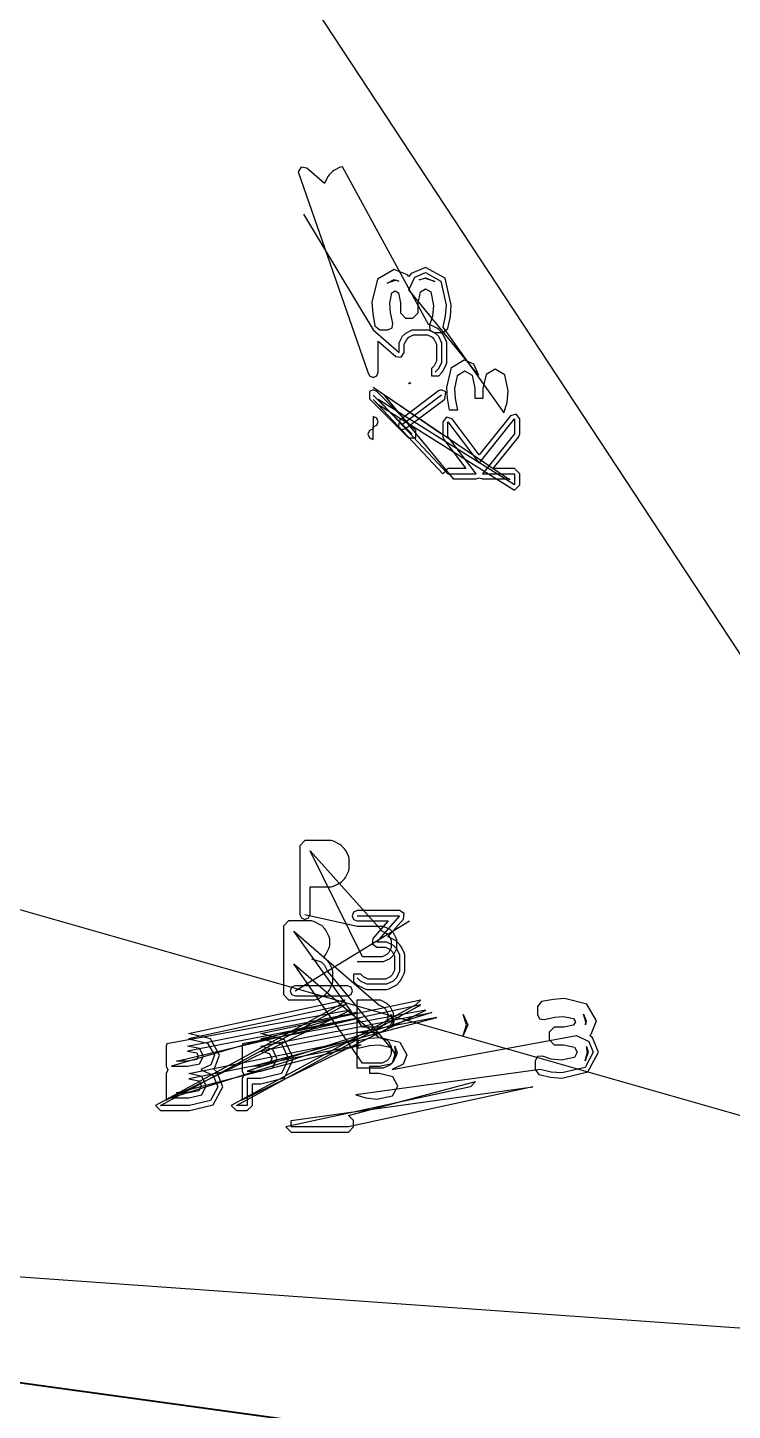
# Model space of a CAD drawing. Extents: x 0 to 334, y -361 to 120.
# Drawn here: x 87.79 to 98.07, y 1.67 to 21.83 of the extents above; entities that cross this region are included whole.
import ezdxf

# ---------------------------------------------------------------- set-up
doc = ezdxf.new("R2010")
doc.units = 0

msp = doc.modelspace()

# ---------------------------------------------------------------- linework, layer by layer
at = {"layer": 'Layer 1'}
for p, q in [((90.61, 24.1992), (300.55, -294.763)), ((91.780862, 19.79684), (91.736849, 19.728552)), ((91.861237, 19.784995), (91.780862, 19.79684)), ((92.120529, 19.558114), (91.861237, 19.784995)), ((92.349737, 19.795634), (92.254499, 19.748015)), ((92.383278, 19.803552), (92.349737, 19.795634)), ((93.638724, 17.500676), (92.383278, 19.803552)), ((91.736849, 19.728552), (92.7542, 16.8067)), ((92.12572, 19.571617), (92.120529, 19.558114)), ((92.173339, 19.666855), (92.12572, 19.571617)), ((92.187388, 19.686347), (92.173339, 19.666855)), ((92.235007, 19.733966), (92.187388, 19.686347)), ((92.254499, 19.748015), (92.235007, 19.733966)), ((91.811849, 19.109504), (92.8292, 17.4257)), ((92.892217, 18.163029), (92.812414, 17.827801)), ((93.139367, 18.306957), (92.892217, 18.163029)), ((93.034216, 18.105247), (93.139387, 18.156986)), ((93.329875, 18.226602), (93.139367, 18.306957)), ((93.139387, 18.156986), (93.206604, 18.136323)), ((93.330179, 18.226287), (93.329875, 18.226602)), ((93.349031, 18.204686), (93.330179, 18.226287)), ((93.382923, 18.245892), (93.349031, 18.204686)), ((93.352929, 18.01043), (93.436913, 18.193842)), ((93.594445, 18.335361), (93.382923, 18.245892)), ((93.436913, 18.193842), (93.594465, 18.26039)), ((93.501683, 18.152255), (93.594465, 18.18539)), ((93.594465, 18.172267), (93.501683, 18.152255)), ((93.501683, 18.152255), (93.501683, 18.152255)), ((93.880311, 18.177371), (93.594445, 18.335361)), ((93.594465, 18.26039), (93.817121, 18.137033)), ((93.594465, 18.18539), (93.728758, 18.130583)), ((93.728758, 18.130583), (93.594465, 18.172267)), ((93.880311, 18.17737), (93.880311, 18.177371)), ((93.970877, 17.786412), (93.880311, 18.17737)), ((93.153059, 18.143863), (93.034216, 18.105247)), ((93.034216, 18.105247), (93.034216, 18.105247)), ((93.073123, 17.813173), (93.102401, 17.963021)), ((93.102401, 17.963021), (93.102892, 17.963832)), ((93.102892, 17.963832), (93.153071, 17.993814)), ((93.206604, 18.136323), (93.153059, 18.143863)), ((93.153071, 17.993814), (93.200843, 17.965938)), ((93.200843, 17.965938), (93.228461, 17.819665)), ((94.369828, 16.764281), (93.352929, 18.01043)), ((93.4865, 17.8132), (93.523097, 17.98072)), ((93.523097, 17.98072), (93.523546, 17.981416)), ((93.523546, 17.981416), (93.594443, 18.022245)), ((93.594443, 18.022245), (93.672105, 17.977424)), ((93.672105, 17.977424), (93.672278, 17.977138)), ((93.672278, 17.977138), (93.710198, 17.781549)), ((93.817121, 18.137033), (93.895897, 17.786441)), ((92.812414, 17.827801), (92.812434, 17.82783)), ((92.812434, 17.82783), (92.823449, 17.664178)), ((93.08399, 17.679987), (93.073123, 17.813173)), ((93.228461, 17.819665), (93.2284, 17.672)), ((93.4865, 17.672), (93.4865, 17.8132)), ((93.710198, 17.781549), (93.695386, 17.626682)), ((93.895897, 17.786441), (93.883527, 17.628998)), ((93.957687, 17.617906), (93.970877, 17.786412)), ((92.823449, 17.664178), (92.823461, 17.664086)), ((92.823461, 17.664086), (92.855903, 17.482809)), ((93.08399, 17.679986), (93.08399, 17.679987)), ((93.118754, 17.518475), (93.08399, 17.679986)), ((93.2284, 17.672), (93.3034, 17.597)), ((93.3034, 17.597), (93.4115, 17.597)), ((93.4115, 17.597), (93.4865, 17.672)), ((93.695386, 17.626682), (93.652815, 17.494395)), ((93.883527, 17.628998), (93.84772, 17.462629)), ((93.919922, 17.442376), (93.957687, 17.617906)), ((92.8292, 17.4257), (93.210153, 17.092366)), ((92.855903, 17.482809), (92.929101, 17.424149)), ((92.929101, 17.424149), (93.0463, 17.4241)), ((93.0463, 17.4241), (93.105786, 17.453431)), ((93.105786, 17.453431), (93.118754, 17.518475)), ((93.257819, 17.330438), (93.305438, 17.378057)), ((93.305438, 17.378057), (93.400676, 17.425676)), ((93.349865, 17.316423), (93.418381, 17.350681)), ((93.400676, 17.425676), (93.6388, 17.4257)), ((93.418381, 17.350681), (93.6211, 17.3507)), ((93.6211, 17.3507), (93.689616, 17.316442)), ((93.672265, 17.492758), (93.638724, 17.500676)), ((93.6388, 17.4257), (93.734038, 17.378081)), ((93.652815, 17.494395), (93.657469, 17.422356)), ((93.657469, 17.422356), (93.720745, 17.387607)), ((93.767503, 17.445139), (93.672265, 17.492758)), ((93.720745, 17.387607), (93.8477, 17.3876)), ((93.734038, 17.378081), (93.781657, 17.330462)), ((93.786995, 17.43109), (93.767503, 17.445139)), ((93.834614, 17.383471), (93.786995, 17.43109)), ((93.848663, 17.363979), (93.834614, 17.383471)), ((93.8477, 17.3876), (93.919922, 17.442376)), ((93.84772, 17.462629), (94.7377, 16.2165)), ((93.896282, 17.268741), (93.848663, 17.363979)), ((92.9042, 16.8067), (92.9042, 17.2604)), ((92.9042, 17.2604), (93.160765, 17.035906)), ((93.210153, 17.092366), (93.2102, 17.2352)), ((93.2102, 17.2352), (93.257819, 17.330438)), ((93.285153, 17.092349), (93.2852, 17.2175)), ((93.2852, 17.2175), (93.319458, 17.286016)), ((93.319458, 17.286016), (93.349865, 17.316423)), ((93.689616, 17.316442), (93.720023, 17.286035)), ((93.720023, 17.286035), (93.754281, 17.217519)), ((93.754281, 17.217519), (93.7542, 16.9672)), ((93.781657, 17.330462), (93.829276, 17.235224)), ((93.829276, 17.235224), (93.8292, 16.9495)), ((93.9042, 17.2352), (93.896282, 17.268741)), ((93.9042, 16.949495), (93.9042, 17.2352)), ((93.160765, 17.035906), (93.24114, 17.024061)), ((93.24114, 17.024061), (93.285153, 17.092349)), ((93.7542, 16.9672), (93.719942, 16.898684)), ((93.8292, 16.9495), (93.781581, 16.854262)), ((93.896282, 16.915954), (93.9042, 16.949495)), ((93.972692, 16.877088), (94.156286, 16.985837)), ((94.156286, 16.985837), (94.293005, 16.928216)), ((92.7542, 16.8067), (92.776167, 16.753667)), ((92.776167, 16.753667), (92.8292, 16.7317)), ((92.8292, 16.7317), (92.882233, 16.753667)), ((92.882233, 16.753667), (92.9042, 16.8067)), ((93.719942, 16.898684), (93.680929, 16.859671)), ((93.680929, 16.859671), (93.680929, 16.753605)), ((93.680929, 16.753605), (93.786995, 16.753605)), ((93.781581, 16.854262), (93.733962, 16.806643)), ((93.786995, 16.753605), (93.834614, 16.801224)), ((93.834614, 16.801224), (93.848663, 16.820716)), ((93.848663, 16.820716), (93.896282, 16.915954)), ((93.904333, 16.581681), (93.972692, 16.877088)), ((94.055427, 16.756101), (94.015062, 16.567008)), ((94.17001, 16.822649), (94.055427, 16.756101)), ((94.281989, 16.758536), (94.17001, 16.822649)), ((94.3204, 16.5735), (94.281989, 16.758536)), ((94.293005, 16.928216), (94.369828, 16.764281)), ((94.477283, 16.775663), (94.428455, 16.567093)), ((94.611398, 16.851138), (94.477283, 16.775663)), ((94.753325, 16.769982), (94.611398, 16.851138)), ((94.802153, 16.535442), (94.753325, 16.769982)), ((92.828815, 16.548309), (92.776167, 16.526343)), ((92.882233, 16.526343), (92.828815, 16.548309)), ((92.828815, 16.548309), (92.828815, 16.548309)), ((93.8292, 15.901881), (92.8294, 16.5817)), ((93.350282, 16.651966), (93.377841, 16.654187)), ((93.362764, 16.635445), (93.350282, 16.651966)), ((93.377841, 16.654187), (93.362764, 16.635445)), ((93.829447, 16.54831), (93.7842, 16.53331)), ((93.8892, 16.51831), (93.829447, 16.54831)), ((93.829447, 16.54831), (93.829447, 16.54831)), ((93.91475, 16.427485), (93.904333, 16.581681)), ((94.015062, 16.567008), (94.026781, 16.422551)), ((94.3204, 16.4258), (94.3204, 16.5735)), ((94.428455, 16.567093), (94.4285, 16.4258)), ((92.776167, 16.526343), (92.776167, 16.420277)), ((92.776167, 16.420277), (93.347596, 15.848848)), ((92.8292, 16.47331), (93.400629, 15.901881)), ((92.830012, 16.40923), (92.905012, 16.33423)), ((93.847, 15.327), (92.830012, 16.40923)), ((93.453662, 15.954914), (92.882233, 16.526343)), ((92.905012, 16.40923), (93.922, 15.327)), ((94.894, 15.1631), (92.905012, 16.40923)), ((92.905012, 16.33423), (94.894, 15.0881)), ((92.980012, 16.48423), (93.997, 15.252)), ((94.819, 15.2381), (92.980012, 16.48423)), ((93.7842, 16.53331), (93.212772, 16.104738)), ((93.8292, 16.47331), (93.257772, 16.044738)), ((93.302772, 15.984738), (93.8742, 16.41331)), ((93.8742, 16.41331), (93.8892, 16.51831)), ((93.946, 16.253), (93.91475, 16.427485)), ((94.026781, 16.422551), (94.063239, 16.252935)), ((94.4285, 16.4258), (94.3204, 16.4258)), ((94.7377, 16.2165), (94.785877, 16.365827)), ((94.785877, 16.365827), (94.802153, 16.535442)), ((92.8294, 16.1602), (92.8292, 15.976881)), ((92.882433, 16.138233), (92.8294, 16.1602)), ((92.9044, 16.0852), (92.882433, 16.138233)), ((93.898203, 16.152897), (93.846995, 16.081788)), ((93.981894, 16.126922), (93.898203, 16.152897)), ((94.063239, 16.252935), (93.946, 16.253)), ((94.835585, 16.171839), (94.377084, 15.602445)), ((94.918934, 16.195518), (94.835585, 16.171839)), ((94.969, 16.1248), (94.918934, 16.195518)), ((92.776167, 15.954914), (92.7542, 15.901881)), ((92.8292, 15.976881), (92.776167, 15.954914)), ((92.8292, 15.826881), (92.8294, 16.0102)), ((92.8294, 16.0102), (92.882433, 16.032167)), ((92.882433, 16.032167), (92.9044, 16.0852)), ((93.212772, 16.104738), (93.197772, 15.999738)), ((93.197772, 15.999738), (93.247165, 15.970492)), ((93.247165, 15.970492), (93.302772, 15.984738)), ((93.453662, 15.848848), (93.453662, 15.954914)), ((93.846995, 16.081788), (93.847, 15.8707)), ((93.921993, 15.870744), (93.922, 16.0817)), ((93.922, 16.0817), (94.375125, 15.480335)), ((94.377084, 15.602445), (93.981894, 16.126922)), ((94.375125, 15.480335), (94.894005, 16.124712)), ((94.894005, 16.124712), (94.894, 15.9089)), ((94.96901, 15.908887), (94.969, 16.1248)), ((92.7542, 15.901881), (92.776167, 15.848848)), ((92.776167, 15.848848), (92.8292, 15.826881)), ((93.347596, 15.848848), (93.453662, 15.848848)), ((93.847, 15.8707), (93.862159, 15.825489)), ((93.862159, 15.825489), (94.182145, 15.401956)), ((94.3328, 15.327), (93.921993, 15.870744)), ((94.894, 15.9089), (94.425901, 15.327013)), ((94.5825, 15.402), (94.952448, 15.861876)), ((94.952448, 15.861876), (94.96901, 15.908887)), ((93.922, 15.402), (93.847, 15.327)), ((94.182145, 15.401956), (93.922, 15.402)), ((93.922, 15.327), (94.3328, 15.327)), ((94.425901, 15.327013), (94.894, 15.327)), ((94.894, 15.402), (94.5825, 15.402)), ((94.969, 15.327), (94.894, 15.402)), ((94.894, 15.327), (94.894, 15.1631)), ((94.969, 15.1631), (94.969, 15.327)), ((65.66, 15.2522), (112.73, 1.8192)), ((93.997, 15.252), (94.3328, 15.252)), ((94.3328, 15.252), (94.37935, 15.268204)), ((94.37935, 15.268204), (94.425899, 15.252)), ((94.425899, 15.252), (94.819, 15.252)), ((94.819, 15.252), (94.819, 15.2381)), ((94.894, 15.0881), (94.969, 15.1631)), ((91.83569, 9.97506), (91.76069, 9.90006)), ((91.76069, 9.90006), (91.7607, 9.37625)), ((92.216624, 9.975057), (91.83569, 9.97506)), ((92.250166, 9.967139), (92.216624, 9.975057)), ((92.345404, 9.919519), (92.250166, 9.967139)), ((92.364895, 9.90547), (92.345404, 9.919519)), ((92.412514, 9.857851), (92.364895, 9.90547)), ((91.91069, 9.82506), (92.9609, 8.65482)), ((92.6726, 8.28101), (91.91069, 9.82506)), ((92.426563, 9.838359), (92.412514, 9.857851)), ((92.474182, 9.743121), (92.426563, 9.838359)), ((92.4821, 9.70958), (92.474182, 9.743121)), ((92.482176, 9.566726), (92.4821, 9.70958)), ((92.426639, 9.437947), (92.474258, 9.533185)), ((92.474258, 9.533185), (92.482176, 9.566726)), ((91.7607, 9.37625), (91.7607, 8.90006)), ((91.9107, 8.90006), (91.9107, 9.30125)), ((91.9107, 9.30125), (92.2167, 9.30125)), ((92.2167, 9.30125), (92.250241, 9.309168)), ((92.250241, 9.309168), (92.345479, 9.356787)), ((92.345479, 9.356787), (92.364971, 9.370836)), ((92.364971, 9.370836), (92.41259, 9.418455)), ((92.41259, 9.418455), (92.426639, 9.437947)), ((91.7607, 8.90006), (91.782667, 8.847027)), ((91.83569, 8.90006), (92.5976, 8.72982)), ((91.888733, 8.847027), (91.9107, 8.90006)), ((92.544609, 8.9328), (92.522642, 8.879767)), ((92.522642, 8.879767), (92.544609, 8.826734)), ((92.597642, 8.954767), (92.544609, 8.9328)), ((93.2167, 8.954819), (92.597642, 8.954767)), ((92.597642, 8.879767), (93.2167, 8.87982)), ((93.2167, 8.87982), (92.883367, 8.498867)), ((93.284988, 8.910806), (93.2167, 8.954819)), ((93.273143, 8.830431), (93.284988, 8.910806)), ((91.5976, 8.80482), (91.5226, 8.72982)), ((91.5226, 8.72982), (91.5226, 8.25363)), ((91.930924, 8.804817), (91.5976, 8.80482)), ((91.692881, 7.784581), (93.3595, 8.80482)), ((91.782667, 8.847027), (91.8357, 8.82506)), ((91.8357, 8.82506), (91.888733, 8.847027)), ((91.964466, 8.796899), (91.930924, 8.804817)), ((92.059704, 8.749279), (91.964466, 8.796899)), ((92.079195, 8.73523), (92.059704, 8.749279)), ((92.126814, 8.687611), (92.079195, 8.73523)), ((92.140863, 8.668119), (92.126814, 8.687611)), ((92.544609, 8.826734), (92.597642, 8.804767)), ((92.5976, 8.72982), (92.9786, 8.72982)), ((92.597642, 8.804767), (93.0514, 8.80482)), ((93.0514, 8.80482), (92.826906, 8.548255)), ((92.9786, 8.72982), (93.073838, 8.6822)), ((93.046263, 8.571138), (93.273143, 8.830431)), ((93.073838, 8.6822), (93.121457, 8.634581)), ((91.6726, 8.65482), (92.9132, 7.57982)), ((92.6726, 7.25363), (91.6726, 8.65482)), ((92.188482, 8.572881), (92.140863, 8.668119)), ((92.1964, 8.53934), (92.188482, 8.572881)), ((92.196381, 8.444102), (92.1964, 8.53934)), ((92.826906, 8.548255), (92.815061, 8.46788)), ((92.883367, 8.498867), (93.0262, 8.49886)), ((92.9609, 8.65482), (93.029416, 8.620561)), ((93.0262, 8.49886), (93.121438, 8.451241)), ((93.029416, 8.620561), (93.059823, 8.590154)), ((93.059765, 8.565948), (93.046263, 8.571138)), ((93.155003, 8.518329), (93.059765, 8.565948)), ((93.059823, 8.590154), (93.094081, 8.521638)), ((93.094081, 8.521638), (93.094, 8.41419)), ((93.121457, 8.634581), (93.169076, 8.539343)), ((93.174495, 8.50428), (93.155003, 8.518329)), ((93.169076, 8.539343), (93.169, 8.39648)), ((93.222114, 8.456661), (93.174495, 8.50428)), ((92.105106, 8.274142), (92.126795, 8.295831)), ((92.126795, 8.25904), (92.105106, 8.274142)), ((92.126795, 8.295831), (92.140844, 8.315323)), ((92.140844, 8.315323), (92.188463, 8.410561)), ((92.188463, 8.410561), (92.196381, 8.444102)), ((92.960819, 8.281009), (92.6726, 8.28101)), ((92.815061, 8.46788), (92.883349, 8.423867)), ((92.883349, 8.423867), (93.0085, 8.42386)), ((93.029335, 8.315267), (92.960819, 8.281009)), ((93.0085, 8.42386), (93.077016, 8.389602)), ((93.059742, 8.345674), (93.029335, 8.315267)), ((93.094, 8.41419), (93.059742, 8.345674)), ((93.121381, 8.301242), (93.073762, 8.253623)), ((93.077016, 8.389602), (93.107423, 8.359195)), ((93.107423, 8.359195), (93.141681, 8.290679)), ((93.169, 8.39648), (93.121381, 8.301242)), ((93.121438, 8.451241), (93.169057, 8.403622)), ((93.141681, 8.290679), (93.1417, 8.088)), ((93.169057, 8.403622), (93.216676, 8.308384)), ((93.216676, 8.308384), (93.2167, 8.07029)), ((93.236163, 8.437169), (93.222114, 8.456661)), ((93.283782, 8.341931), (93.236163, 8.437169)), ((93.2917, 8.30839), (93.283782, 8.341931)), ((93.291676, 8.070296), (93.2917, 8.30839)), ((91.5226, 8.25363), (91.5226, 7.72982)), ((91.6726, 8.178629), (92.9188, 7.10363)), ((92.6726, 6.72982), (91.6726, 8.178629)), ((91.930933, 8.253629), (92.07379, 8.20601)), ((92.07379, 8.20601), (92.121409, 8.158391)), ((92.121409, 8.158391), (92.169028, 8.063153)), ((92.174414, 8.211421), (92.126795, 8.25904)), ((92.188463, 8.191929), (92.174414, 8.211421)), ((92.236082, 8.096691), (92.188463, 8.191929)), ((92.244, 8.06315), (92.236082, 8.096691)), ((92.978524, 8.206004), (92.5976, 8.20601)), ((93.073762, 8.253623), (92.978524, 8.206004)), ((93.1417, 8.088), (93.107442, 8.019484)), ((93.2167, 8.07029), (93.169081, 7.975052)), ((93.283758, 8.036755), (93.291676, 8.070296)), ((92.169028, 8.063153), (93.169, 6.84529)), ((92.188539, 7.791517), (92.236158, 7.886755)), ((92.236158, 7.886755), (92.244076, 7.920296)), ((92.244076, 7.920296), (92.244, 8.06315)), ((92.650671, 8.028091), (92.544605, 8.028091)), ((92.544605, 8.028091), (92.544605, 7.922025)), ((92.544605, 7.922025), (92.592224, 7.874406)), ((92.592224, 7.874406), (92.611716, 7.860357)), ((92.645262, 7.927439), (92.597643, 7.975058)), ((92.7405, 7.87982), (92.645262, 7.927439)), ((92.689684, 7.989078), (92.650671, 8.028091)), ((92.7582, 7.95482), (92.689684, 7.989078)), ((93.026224, 7.879814), (92.7405, 7.87982)), ((93.008519, 7.954819), (92.7582, 7.95482)), ((93.077035, 7.989077), (93.008519, 7.954819)), ((93.121462, 7.927433), (93.026224, 7.879814)), ((93.107442, 8.019484), (93.077035, 7.989077)), ((93.169081, 7.975052), (93.121462, 7.927433)), ((93.154979, 7.860357), (93.174471, 7.874406)), ((93.174471, 7.874406), (93.22209, 7.922025)), ((93.22209, 7.922025), (93.236139, 7.941517)), ((93.236139, 7.941517), (93.283758, 8.036755)), ((91.5226, 7.72982), (91.5976, 7.65482)), ((91.639848, 7.837614), (91.617881, 7.784581)), ((91.617881, 7.784581), (91.639848, 7.731548)), ((91.692881, 7.859581), (91.639848, 7.837614)), ((91.639848, 7.731548), (91.692881, 7.709581)), ((92.4548, 7.85958), (91.692881, 7.859581)), ((91.692881, 7.709581), (92.4548, 7.70958)), ((92.012141, 7.662738), (92.107379, 7.710357)), ((92.107379, 7.710357), (92.126871, 7.724406)), ((92.126871, 7.724406), (92.17449, 7.772025)), ((92.17449, 7.772025), (92.188539, 7.791517)), ((92.507833, 7.837613), (92.4548, 7.85958)), ((92.4548, 7.70958), (92.507833, 7.731547)), ((92.5298, 7.78458), (92.507833, 7.837613)), ((92.507833, 7.731547), (92.5298, 7.78458)), ((92.611716, 7.860357), (92.706954, 7.812738)), ((92.706954, 7.812738), (92.740495, 7.80482)), ((92.740495, 7.80482), (93.0262, 7.80482)), ((93.0262, 7.80482), (93.059741, 7.812738)), ((93.059741, 7.812738), (93.154979, 7.860357)), ((95.62271, 7.671787), (95.463425, 7.660734)), ((95.622773, 7.671786), (95.62271, 7.671787)), ((95.949958, 7.591424), (95.622773, 7.671786)), ((92.3452, 7.57921), (89.6534, 6.11404)), ((89.7284, 6.11404), (92.4202, 7.57921)), ((89.8034, 6.18904), (92.4952, 7.50421)), ((92.4952, 7.50421), (89.8201, 7.01105)), ((92.579185, 7.471137), (89.8874, 6.68501)), ((90.1228, 6.977979), (92.579185, 7.471137)), ((90.134593, 7.161044), (92.4202, 7.65421)), ((92.4202, 7.57921), (90.1346, 7.08605)), ((93.45101, 7.57921), (90.7592, 6.11404)), ((90.8342, 6.11404), (93.52601, 7.57921)), ((90.9092, 6.18904), (93.60101, 7.50421)), ((93.60101, 7.50421), (90.9259, 7.01105)), ((93.684995, 7.471137), (90.9932, 6.61274)), ((91.1931, 7.16105), (93.52601, 7.65421)), ((93.52601, 7.57921), (91.1931, 7.08605)), ((91.1931, 6.977974), (93.684995, 7.471137)), ((91.5976, 7.65482), (91.9786, 7.65482)), ((91.9786, 7.65482), (92.012141, 7.662738)), ((92.4202, 7.65421), (92.3452, 7.57921)), ((92.5976, 6.65482), (92.5976, 7.65482)), ((92.5976, 7.65482), (92.931, 7.65482)), ((92.9132, 7.57982), (92.981716, 7.545561)), ((92.931, 7.65482), (93.026238, 7.6072)), ((92.981716, 7.545561), (93.012123, 7.515154)), ((93.012123, 7.515154), (93.046381, 7.446638)), ((93.026238, 7.6072), (93.073857, 7.559581)), ((93.073857, 7.559581), (93.121476, 7.464343)), ((93.121476, 7.464343), (93.1214, 7.3691)), ((93.52601, 7.65421), (93.45101, 7.57921)), ((95.28713, 7.628209), (95.228954, 7.55512)), ((95.228954, 7.55512), (95.229, 7.43793)), ((95.46333, 7.660722), (95.28713, 7.628209)), ((95.463425, 7.660734), (95.46333, 7.660722)), ((96.089725, 7.344833), (95.949958, 7.591424)), ((89.9624, 6.76001), (92.654185, 7.396137)), ((92.654185, 7.396137), (90.1228, 6.90297)), ((91.0682, 6.68774), (93.759995, 7.396137)), ((93.759995, 7.396137), (91.1931, 6.90297)), ((92.981735, 7.287887), (92.913219, 7.253629)), ((93.012142, 7.318294), (92.981735, 7.287887)), ((93.0464, 7.38681), (93.012142, 7.318294)), ((93.073781, 7.273862), (93.026162, 7.226243)), ((93.046381, 7.446638), (93.0464, 7.38681)), ((93.1214, 7.3691), (93.073781, 7.273862)), ((93.086253, 7.439331), (93.129891, 7.338976)), ((93.120119, 7.324653), (93.086253, 7.439331)), ((93.086253, 7.439331), (93.086253, 7.439331)), ((93.129891, 7.338976), (93.110285, 7.260973)), ((93.110285, 7.260973), (93.120119, 7.324653)), ((94.209728, 7.288845), (94.141708, 7.133979)), ((94.141708, 7.133979), (94.192086, 7.288845)), ((94.1429, 7.441518), (94.209728, 7.288845)), ((94.192086, 7.288845), (94.1429, 7.441518)), ((94.1429, 7.441518), (94.1429, 7.441518)), ((95.229, 7.43793), (95.258561, 7.378268)), ((95.258561, 7.378268), (95.323935, 7.365628)), ((95.323935, 7.365628), (95.480107, 7.400293)), ((95.480107, 7.400293), (95.608589, 7.411107)), ((95.608589, 7.411107), (95.751851, 7.382376)), ((95.754696, 7.282851), (95.614886, 7.255769)), ((95.751851, 7.382376), (95.752667, 7.381866)), ((95.752667, 7.381866), (95.78151, 7.331159)), ((95.78151, 7.331159), (95.754696, 7.282851)), ((95.897726, 7.443895), (95.939662, 7.344834)), ((95.931464, 7.331162), (95.897726, 7.443895)), ((95.897726, 7.443895), (95.897726, 7.443895)), ((95.939662, 7.344834), (95.926605, 7.287666)), ((95.926605, 7.287666), (95.931464, 7.331162)), ((96.011929, 7.155133), (96.089725, 7.344833)), ((92.579185, 7.071398), (89.8874, 6.22212)), ((90.455, 7.08685), (90.134593, 7.161044)), ((90.1346, 7.08605), (90.41479, 7.02355)), ((90.1424, 6.57824), (92.579185, 7.071398)), ((90.588131, 6.845811), (90.454966, 7.086851)), ((90.454966, 7.086851), (90.455, 7.08685)), ((91.535653, 7.072378), (91.1931, 7.16105)), ((91.1931, 7.08605), (91.491392, 7.011831)), ((91.667922, 6.795685), (91.535653, 7.072378)), ((92.930924, 7.178624), (92.5976, 7.17863)), ((92.6122, 7.06196), (92.781416, 7.09321)), ((92.612214, 6.944771), (92.6122, 7.06196)), ((92.913219, 7.253629), (92.6726, 7.25363)), ((92.781416, 7.09321), (92.930956, 7.103627)), ((92.9188, 7.10363), (93.033314, 7.065459)), ((93.026162, 7.226243), (92.930924, 7.178624)), ((92.930956, 7.103627), (93.217443, 7.035268)), ((93.033314, 7.065459), (93.059808, 7.038965)), ((93.108043, 6.638132), (95.799797, 7.131292)), ((95.4716, 7.25577), (95.3966, 7.18077)), ((95.3966, 7.18077), (95.3966, 7.07269)), ((95.3966, 7.07269), (95.4716, 6.99769)), ((95.614886, 7.255769), (95.4716, 7.25577)), ((95.799797, 7.131292), (95.97767, 7.047308)), ((95.989626, 7.135121), (96.011617, 7.154823)), ((96.030632, 7.100474), (95.989626, 7.135121)), ((96.011617, 7.154823), (96.011929, 7.155133)), ((96.117272, 6.889755), (96.030632, 7.100474)), ((89.81241, 6.977977), (89.8124, 6.68501)), ((89.8201, 7.01105), (89.81241, 6.977977)), ((89.9624, 6.29712), (92.654185, 6.996398)), ((90.295952, 6.941521), (90.1228, 6.977979)), ((90.1228, 6.90297), (90.255373, 6.878438)), ((92.654185, 6.996398), (90.1424, 6.50324)), ((90.255373, 6.878438), (90.255767, 6.878186)), ((90.255767, 6.878186), (90.278406, 6.831486)), ((90.353406, 6.831495), (90.295952, 6.941521)), ((90.41479, 7.02355), (90.513172, 6.845816)), ((90.91821, 6.977977), (90.9182, 6.61274)), ((90.9259, 7.01105), (90.91821, 6.977977)), ((91.364677, 6.930448), (91.1931, 6.977974)), ((91.1931, 6.90297), (91.318395, 6.871427)), ((91.318395, 6.871427), (91.35028, 6.795678)), ((91.42528, 6.795682), (91.364677, 6.930448)), ((91.491392, 7.011831), (91.592922, 6.795685)), ((92.776708, 6.981229), (92.612214, 6.944771)), ((92.916803, 6.992948), (92.776708, 6.981229)), ((93.100186, 6.952583), (92.916803, 6.992948)), ((93.094, 6.863), (93.059742, 6.794484)), ((93.059808, 7.038965), (93.094066, 6.970449)), ((93.094066, 6.970449), (93.094, 6.863)), ((93.164724, 6.838), (93.100186, 6.952583)), ((93.118241, 6.749851), (93.161046, 6.893663)), ((93.178688, 6.87934), (93.118241, 6.749851)), ((93.147987, 6.976906), (93.178688, 6.87934)), ((93.161046, 6.893663), (93.147987, 6.976906)), ((93.147987, 6.976906), (93.147987, 6.976906)), ((93.217443, 7.035268), (93.322908, 6.851674)), ((95.4716, 6.99769), (95.6086, 6.99769)), ((95.6086, 6.99769), (95.76894, 6.961679)), ((95.809068, 6.889747), (95.765824, 6.811551)), ((95.76894, 6.961679), (95.769637, 6.961215)), ((95.769637, 6.961215), (95.809068, 6.889747)), ((96.042209, 6.889756), (95.922577, 6.6671)), ((95.967209, 6.889756), (95.924037, 6.764595)), ((95.924037, 6.764595), (95.959011, 6.889756)), ((95.943611, 6.972372), (95.967209, 6.889756)), ((95.959011, 6.889756), (95.943611, 6.972372)), ((95.943611, 6.972372), (95.943611, 6.972372)), ((95.963887, 6.60446), (96.117272, 6.889755)), ((95.97767, 7.047308), (96.042209, 6.889756)), ((89.8124, 6.68501), (89.834726, 6.631625)), ((89.8874, 6.68501), (90.1228, 6.68501)), ((90.1228, 6.760001), (89.9624, 6.76001)), ((90.255846, 6.784185), (90.1228, 6.760001)), ((90.1228, 6.68501), (90.295952, 6.720818)), ((90.278406, 6.831486), (90.255846, 6.784185)), ((90.295952, 6.720818), (90.353406, 6.831495)), ((90.462801, 6.703889), (90.314835, 6.638133)), ((90.513172, 6.845816), (90.462801, 6.703889)), ((90.516994, 6.65208), (90.588131, 6.845811)), ((91.1931, 6.687736), (91.0682, 6.68774)), ((91.318395, 6.719279), (91.1931, 6.687736)), ((91.1931, 6.61274), (91.364677, 6.660266)), ((91.35028, 6.795678), (91.318395, 6.719279)), ((91.364677, 6.660266), (91.42528, 6.795682)), ((91.592922, 6.795685), (91.491392, 6.578238)), ((91.535398, 6.517505), (91.667922, 6.795685)), ((92.978524, 6.654814), (92.5976, 6.65482)), ((92.960819, 6.729819), (92.6726, 6.72982)), ((92.7798, 6.57954), (92.7798, 6.68761)), ((92.7798, 6.68761), (92.9231, 6.68761)), ((92.9231, 6.68761), (93.102547, 6.726021)), ((93.029335, 6.764077), (92.960819, 6.729819)), ((93.073762, 6.702433), (92.978524, 6.654814)), ((93.059742, 6.794484), (93.029335, 6.764077)), ((93.121381, 6.750052), (93.073762, 6.702433)), ((93.102547, 6.726021), (93.164724, 6.838)), ((93.267027, 6.714955), (93.108043, 6.638132)), ((93.169, 6.84529), (93.121381, 6.750052)), ((93.322908, 6.851674), (93.267027, 6.714955)), ((95.22872, 6.826959), (95.193594, 6.763445)), ((95.193594, 6.763445), (95.1936, 6.6365)), ((95.301188, 6.830992), (95.22872, 6.826959)), ((95.428599, 6.788714), (95.301188, 6.830992)), ((95.577905, 6.773992), (95.428599, 6.788714)), ((95.765537, 6.811372), (95.577905, 6.773992)), ((95.922577, 6.6671), (95.58257, 6.588324)), ((95.765824, 6.811551), (95.765537, 6.811372)), ((89.834726, 6.631625), (89.8124, 6.57824)), ((89.8124, 6.57824), (89.8124, 6.22212)), ((90.332079, 6.53462), (90.1424, 6.57824)), ((90.1424, 6.50324), (90.288638, 6.473482)), ((90.288638, 6.473482), (90.28944, 6.47292)), ((90.28944, 6.47292), (90.319256, 6.400505)), ((90.314835, 6.638133), (90.496644, 6.550894)), ((90.394256, 6.400505), (90.332079, 6.53462)), ((90.496644, 6.550894), (90.561969, 6.38618)), ((90.505979, 6.64125), (90.516994, 6.65208)), ((90.550104, 6.60345), (90.505979, 6.64125)), ((90.636928, 6.386175), (90.550104, 6.60345)), ((90.9182, 6.61274), (90.941196, 6.558703)), ((90.941196, 6.558703), (90.9182, 6.504667)), ((90.9182, 6.504667), (90.9182, 6.18904)), ((90.9932, 6.61274), (91.1931, 6.61274)), ((91.1931, 6.50467), (90.9932, 6.50467)), ((90.9932, 6.50467), (90.9932, 6.11404)), ((91.491392, 6.578238), (91.1931, 6.50467)), ((91.1931, 6.42967), (91.535623, 6.517669)), ((91.535623, 6.517669), (91.535398, 6.517505)), ((92.4697, 5.96769), (94.324077, 6.46085)), ((95.268537, 6.636501), (92.5768, 6.27029)), ((92.916806, 6.579535), (92.7798, 6.57954)), ((93.119078, 6.530707), (92.916806, 6.579535)), ((93.192274, 6.396592), (93.119078, 6.530707)), ((94.324077, 6.46085), (94.249077, 6.38585)), ((95.1936, 6.6365), (95.247794, 6.564444)), ((95.247794, 6.564444), (95.418546, 6.526564)), ((95.429882, 6.600694), (95.268537, 6.636501)), ((95.418546, 6.526564), (95.582633, 6.513323)), ((95.58257, 6.588324), (95.429882, 6.600694)), ((95.582633, 6.513323), (95.963887, 6.60446)), ((90.1424, 6.29712), (89.9624, 6.29712)), ((90.288617, 6.326864), (90.1424, 6.29712)), ((90.1424, 6.22212), (90.332079, 6.26574)), ((90.319256, 6.400505), (90.288617, 6.326864)), ((90.332079, 6.26574), (90.394256, 6.400505)), ((90.561969, 6.38618), (90.45493, 6.185009)), ((90.496332, 6.122494), (90.636928, 6.386175)), ((91.0682, 6.11404), (91.0682, 6.42967)), ((91.0682, 6.42967), (91.1931, 6.42967)), ((94.249077, 6.38585), (91.5573, 5.79959)), ((91.6323, 5.89269), (95.1615, 6.38585)), ((95.1615, 6.38585), (92.4697, 5.79959)), ((92.5768, 6.27029), (92.721617, 6.222113)), ((92.886111, 6.205837), (93.113569, 6.254665)), ((93.113569, 6.254665), (93.192274, 6.396592)), ((89.6534, 6.11404), (89.7284, 6.03904)), ((90.150341, 6.114045), (89.7284, 6.11404)), ((89.82009, 6.189047), (89.8034, 6.18904)), ((89.8124, 6.22212), (89.82009, 6.189047)), ((89.8874, 6.22212), (90.1424, 6.22212)), ((90.1503, 6.03904), (90.496332, 6.122494)), ((90.45493, 6.185009), (90.150341, 6.114045)), ((90.7592, 6.11404), (90.8342, 6.03904)), ((90.9932, 6.11404), (90.8342, 6.11404)), ((90.9182, 6.18904), (90.9092, 6.18904)), ((90.9932, 6.03904), (91.0682, 6.11404)), ((92.721617, 6.222113), (92.886111, 6.205837)), ((89.7284, 6.03904), (90.1503, 6.03904)), ((90.8342, 6.03904), (90.9932, 6.03904)), ((91.6323, 5.79959), (91.6323, 5.89269)), ((92.5447, 5.89269), (92.4697, 5.96769)), ((92.5447, 5.79959), (92.5447, 5.89269)), ((91.5573, 5.79959), (91.6323, 5.72459)), ((92.4697, 5.79959), (91.6323, 5.79959)), ((91.6323, 5.72459), (92.4697, 5.72459)), ((92.4697, 5.72459), (92.5447, 5.79959)), ((65.585, 5.1022), (108.58, -0.805801)), ((108.655, 2.1192), (65.66, 5.1772)), ((65.66, 5.1022), (108.655, -0.805801))]:
    msp.add_line(p, q, dxfattribs=at)

doc.saveas('drawing.dxf')
